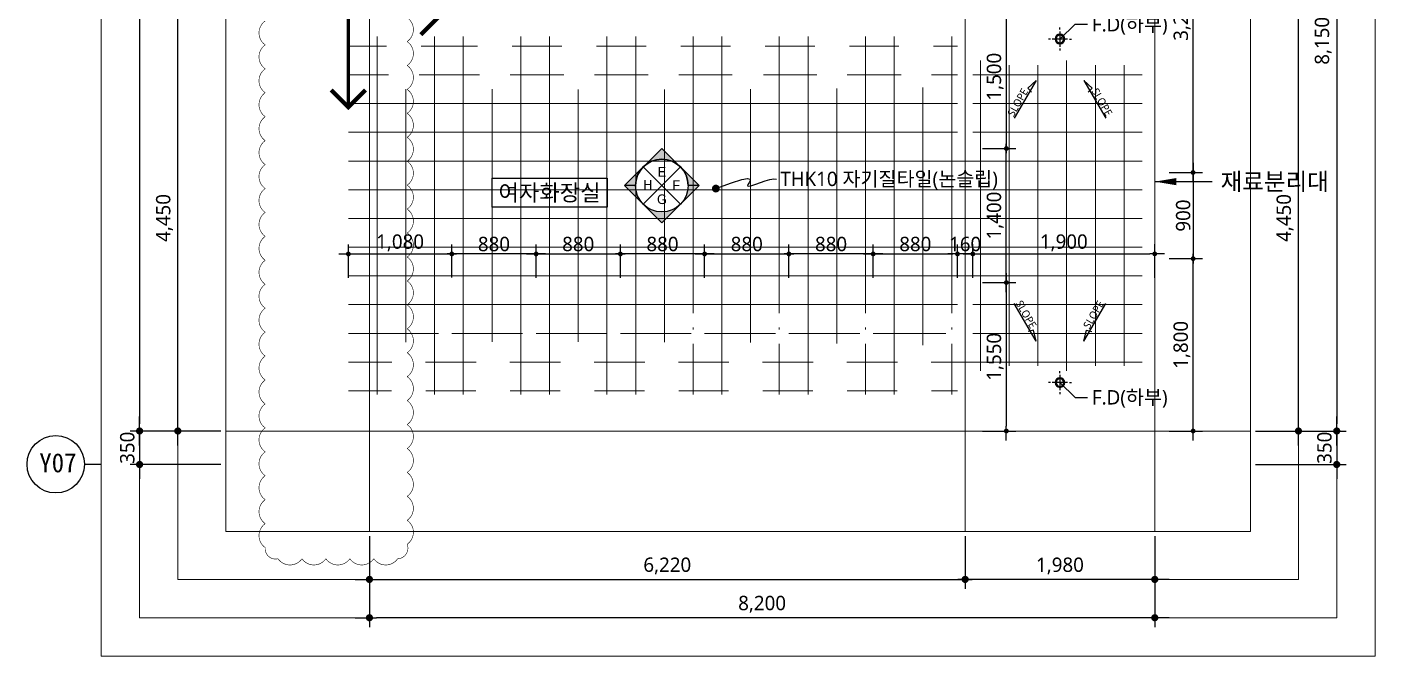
# Model space of a CAD drawing. Header units: millimetres. Extents: x -423835 to -174325, y -1379898 to -1311126.
# Drawn here: x -270665 to -256589, y -1366618 to -1360048 of the extents above; entities that cross this region are included whole.
import ezdxf
from ezdxf.enums import TextEntityAlignment as Align

# ---------------------------------------------------------------- set-up
doc = ezdxf.new("R2010")
doc.units = ezdxf.units.MM
doc.header["$LTSCALE"] = 100
doc.header["$MEASUREMENT"] = 0
doc.header["$PDSIZE"] = -10
doc.linetypes.add('CEN', pattern=[62, 60, -1, 0, -1])
doc.layers.get('0').update_dxf_attribs({"linetype": 'CONTINUOUS'})
doc.layers.get('Defpoints').update_dxf_attribs({"color": 153, "linetype": 'CONTINUOUS'})
for name, color, linetype, lineweight in [('A-AXIS-BUBL', 7, 'CONTINUOUS', 25), ('A-AXIS-LINE', 1, 'CEN', 15), ('A-MKXS-TEXT1', 3, 'CONTINUOUS', 25), ('A-MKXX-NAME', 3, 'CONTINUOUS', 25), ('A-MKXX-SYMB', 7, 'CONTINUOUS', 25), ('A-WAXK-PATT', 8, 'CONTINUOUS', 18), ('A-XXXX-TXT2', 3, 'CONTINUOUS', 25), ('REV-202205', 20, 'CONTINUOUS', 25)]:
    doc.layers.add(name, color=color, linetype=linetype, lineweight=lineweight)
for name, color, linetype in [('A-DIMS', 7, 'CONTINUOUS'), ('A-ETC-1', 7, 'CONTINUOUS'), ('A-MKXS-LEAD', 7, 'CONTINUOUS'), ('A-TXT-S', 3, 'CONTINUOUS'), ('AA-MARK', 1, 'CONTINUOUS'), ('AA-TEX-3', 3, 'CONTINUOUS'), ('ARDM', 7, 'CONTINUOUS'), ('FIX', 6, 'CONTINUOUS'), ('IN-F-PAT', 8, 'CONTINUOUS'), ('LEADER', 7, 'CONTINUOUS')]:
    doc.layers.add(name, color=color, linetype=linetype)
doc.layers.add('A-XXXX-NPLT', color=144, linetype='CONTINUOUS', lineweight=0, plot=False)
doc.styles.add('HY울릉도L', font='')
doc.styles.add('돋움체', font='')
doc.styles.add('맑은고딕', font='malgun.ttf')
doc.styles.add('한농대-돋음체', font='')
doc.styles.get('HY울릉도L').set_extended_font_data('HYwulM')
doc.styles.get('돋움체').set_extended_font_data('DotumChe')
doc.styles.get('한농대-돋음체').set_extended_font_data('Dotum')
doc.dimstyles.new('CDIM', dxfattribs={"dimtxt": 3, "dimasz": 1.5, "dimexe": 2, "dimexo": 1, "dimgap": 1, "dimtad": 1, "dimdec": 0, "dimrnd": 0.5, "dimzin": 0, "dimdsep": 32, "dimlunit": 6, "dimtxsty": 'HY울릉도L', "dimblk1": '_CIDOT', "dimblk2": '_CIDOT', "dimsah": 1, "dimcen": 5.5, "dimclrd": 2, "dimclre": 2, "dimclrt": 7, "dimadec": 0, "dimazin": 0, "dimtfac": 1, "dimtdec": 0, "dimtix": 1, "dimtmove": 2, "dimatfit": 1, "dimldrblk": '_CIDOT', "dimfxl": 1, "dimtolj": 1, "dimtzin": 0, "dimlwd": -1, "dimarcsym": 0})

# ---------------------------------------------------------------- blocks, each defined once
blk = doc.blocks.new('A$C028158C4')
at = {"layer": 'A-AXIS-BUBL', "ltscale": 0.2}
blk.add_line((0, 0), (0, 175), dxfattribs=at)
blk.add_circle((3, 475), 300, dxfattribs=at)
blk = doc.blocks.new('전개도')
at = {"layer": 'AA-MARK'}
h = blk.add_hatch(color=256, dxfattribs=at)
edge = h.paths.add_edge_path()
edge.add_line((-32914.55, -89502.68), (-32916.83, -89502.68))
edge.add_arc((-32922.33, -89502.68), 5.5, 0, 180)
edge.add_line((-32927.83, -89502.68), (-32930.11, -89502.68))
edge.add_line((-32930.11, -89502.68), (-32922.33, -89494.91))
edge.add_line((-32922.33, -89494.91), (-32914.55, -89502.68))
h = blk.add_hatch(color=256, dxfattribs=at)
edge = h.paths.add_edge_path()
edge.add_line((-32914.55, -89502.68), (-32916.83, -89502.68))
edge.add_arc((-32922.33, -89502.68), 5.5, -180, 0, ccw=False)
edge.add_line((-32927.83, -89502.68), (-32930.11, -89502.68))
edge.add_line((-32930.11, -89502.68), (-32922.33, -89510.46))
edge.add_line((-32922.33, -89510.46), (-32914.55, -89502.68))
at = {"layer": 'AA-MARK', "color": 1}
for p, q in [((-32918.44, -89506.57), (-32926.22, -89498.79)), ((-32918.44, -89498.79), (-32926.22, -89506.57))]:
    blk.add_line(p, q, dxfattribs=at)
at = {"layer": 'AA-MARK'}
for points in [[(-32914.55, -89502.68), (-32916.83, -89502.68, 1), (-32927.83, -89502.68), (-32930.11, -89502.68), (-32922.33, -89494.91)], [(-32914.55, -89502.68), (-32916.83, -89502.68, -1), (-32927.83, -89502.68), (-32930.11, -89502.68), (-32922.33, -89510.46)]]:
    blk.add_lwpolyline(points, format="xyb", close=True, dxfattribs=at)
blk.add_circle((-32922.33, -89502.68), 5.5, dxfattribs=at)
blk = doc.blocks.new('전개도-1')
at = {"xscale": 50, "yscale": 50, "zscale": 50}
blk.add_blockref('전개도', (1646116, 4475134), dxfattribs=at)
at = {"layer": 'AA-MARK', "color": 3, "style": '한농대-돋음체'}
for tag, p in [('A', (0, 94)), ('B', (-147, -41)), ('C', (149, -45)), ('D', (0, -193))]:
    blk.add_attdef(tag, text='', height=100, dxfattribs=at).set_placement(p, align=Align.CENTER)
blk = doc.blocks.new('지하2층 평면도$1$FD')
at = {"layer": 'FIX'}
for p, q in [((-100, 0), (-120, 0)), ((80, 0), (-80, 0)), ((0, 100), (0, 120)), ((0, -80), (0, 80)), ((100, 0), (120, 0)), ((0, -100), (0, -120))]:
    blk.add_line(p, q, dxfattribs=at)
for radius in [50, 40]:
    blk.add_circle((0, 0), radius, dxfattribs=at)
blk = doc.blocks.new('A$C136B090C')
at = {"layer": 'A-ETC-1'}
for p, q in [((-50, 329), (86, 204)), ((-50, 329), (306, -288)), ((86, 204), (22, 139))]:
    blk.add_line(p, q, dxfattribs=at)
blk = doc.blocks.new('_CIDOT')
at = {"color": 0, "linetype": 'ByBlock'}
blk.add_line((2, 0), (-1, 0), dxfattribs=at)
at = {"color": 0, "linetype": 'ByBlock', "const_width": 0.5}
blk.add_lwpolyline([(-0.25, 0, 1), (0.25, 0, 1)], format="xyb", close=True, dxfattribs=at)
blk = doc.blocks.new('*D277')
at = {"layer": 'A-DIMS', "lineweight": -2, "transparency": 16777216}
for p, q in [((-268639, -1353618), (-269589, -1353618)), ((-268639, -1364268), (-269589, -1364268))]:
    blk.add_line(p, q, dxfattribs=at)
at = {"layer": 'A-DIMS', "transparency": 16777216}
blk.add_line((-269489, -1353693), (-269489, -1364193), dxfattribs=at)
at = {"layer": 'Defpoints', "color": 0, "transparency": 16777216}
for p in [(-268589, -1353618), (-269489, -1364268), (-268589, -1364268)]:
    blk.add_point(p, dxfattribs=at)
at = {"layer": 'A-DIMS', "transparency": 16777216, "xscale": 75, "yscale": 75, "zscale": 75}
for p, rotation in [((-269489, -1353618), 90), ((-269489, -1364268), 270)]:
    blk.add_blockref('_CIDOT', p, dxfattribs=dict(at, rotation=rotation))
at = {"layer": 'A-DIMS', "color": 3, "transparency": 16777216, "insert": (-269630, -1358943), "char_height": 150, "attachment_point": 5, "rotation": 90, "style": '맑은고딕'}
blk.add_mtext('\\A1;10,650', dxfattribs=at)
blk = doc.blocks.new('*D278')
at = {"layer": 'A-DIMS', "lineweight": -2, "transparency": 16777216}
for p, q in [((-268639, -1359818), (-269189, -1359818)), ((-268639, -1364268), (-269189, -1364268))]:
    blk.add_line(p, q, dxfattribs=at)
at = {"layer": 'A-DIMS', "transparency": 16777216}
blk.add_line((-269089, -1364193), (-269089, -1359893), dxfattribs=at)
at = {"layer": 'Defpoints', "color": 0, "transparency": 16777216}
for p in [(-269089, -1359818), (-268589, -1359818), (-268589, -1364268)]:
    blk.add_point(p, dxfattribs=at)
at = {"layer": 'A-DIMS', "transparency": 16777216, "xscale": 75, "yscale": 75, "zscale": 75}
for p, rotation in [((-269089, -1359818), 90), ((-269089, -1364268), 270)]:
    blk.add_blockref('_CIDOT', p, dxfattribs=dict(at, rotation=rotation))
at = {"layer": 'A-DIMS', "color": 3, "transparency": 16777216, "insert": (-269229, -1362043), "char_height": 150, "attachment_point": 5, "rotation": 90, "style": '맑은고딕'}
blk.add_mtext('\\A1;4,450', dxfattribs=at)
blk = doc.blocks.new('*D280')
at = {"layer": 'A-DIMS', "transparency": 16777216}
for p, q in [((-269489, -1364193), (-269489, -1364118)), ((-269489, -1364268), (-269489, -1364618)), ((-269489, -1364693), (-269489, -1364768))]:
    blk.add_line(p, q, dxfattribs=at)
at = {"layer": 'A-DIMS', "lineweight": -2, "transparency": 16777216}
for p, q in [((-268639, -1364268), (-269589, -1364268)), ((-268639, -1364618), (-269589, -1364618))]:
    blk.add_line(p, q, dxfattribs=at)
at = {"layer": 'Defpoints', "color": 0, "transparency": 16777216}
for p in [(-268589, -1364268), (-269489, -1364618), (-268589, -1364618)]:
    blk.add_point(p, dxfattribs=at)
at = {"layer": 'A-DIMS', "transparency": 16777216, "xscale": 75, "yscale": 75, "zscale": 75}
for p, rotation in [((-269489, -1364268), 270), ((-269489, -1364618), 90)]:
    blk.add_blockref('_CIDOT', p, dxfattribs=dict(at, rotation=rotation))
at = {"layer": 'A-DIMS', "color": 3, "transparency": 16777216, "insert": (-269617, -1364443), "char_height": 150, "attachment_point": 5, "rotation": 90, "style": '맑은고딕'}
blk.add_mtext('\\A1;350', dxfattribs=at)
blk = doc.blocks.new('*D281')
at = {"layer": 'A-DIMS', "lineweight": -2, "transparency": 16777216}
for p, q in [((-258739, -1361568), (-258389, -1361568)), ((-258739, -1362468), (-258389, -1362468))]:
    blk.add_line(p, q, dxfattribs=at)
at = {"layer": 'A-DIMS', "transparency": 16777216}
blk.add_line((-258489, -1361618), (-258489, -1362418), dxfattribs=at)
at = {"layer": 'Defpoints', "color": 0, "transparency": 16777216}
for p in [(-258789, -1361568), (-258789, -1362468), (-258489, -1362468)]:
    blk.add_point(p, dxfattribs=at)
at = {"layer": 'A-DIMS', "transparency": 16777216, "xscale": 50, "yscale": 50, "zscale": 50}
for p, rotation in [((-258489, -1361568), 90), ((-258489, -1362468), 270)]:
    blk.add_blockref('_CIDOT', p, dxfattribs=dict(at, rotation=rotation))
at = {"layer": 'A-DIMS', "color": 3, "transparency": 16777216, "insert": (-258592, -1362018), "char_height": 150, "attachment_point": 5, "rotation": 90, "style": '맑은고딕'}
blk.add_mtext('\\A1;900', dxfattribs=at)
blk = doc.blocks.new('*D282')
at = {"layer": 'A-DIMS', "lineweight": -2, "transparency": 16777216}
for p, q in [((-258739, -1358318), (-258389, -1358318)), ((-258739, -1361568), (-258389, -1361568))]:
    blk.add_line(p, q, dxfattribs=at)
at = {"layer": 'A-DIMS', "transparency": 16777216}
blk.add_line((-258489, -1361518), (-258489, -1358368), dxfattribs=at)
at = {"layer": 'Defpoints', "color": 0, "transparency": 16777216}
for p in [(-258789, -1358318), (-258489, -1358318), (-258789, -1361568)]:
    blk.add_point(p, dxfattribs=at)
at = {"layer": 'A-DIMS', "transparency": 16777216, "xscale": 50, "yscale": 50, "zscale": 50}
for p, rotation in [((-258489, -1358318), 90), ((-258489, -1361568), 270)]:
    blk.add_blockref('_CIDOT', p, dxfattribs=dict(at, rotation=rotation))
at = {"layer": 'A-DIMS', "color": 3, "transparency": 16777216, "insert": (-258604, -1359943), "char_height": 150, "attachment_point": 5, "rotation": 90, "style": '맑은고딕'}
blk.add_mtext('\\A1;3,250', dxfattribs=at)
blk = doc.blocks.new('*D283')
at = {"layer": 'A-DIMS', "lineweight": -2, "transparency": 16777216}
for p, q in [((-258739, -1362468), (-258389, -1362468)), ((-258739, -1364268), (-258389, -1364268))]:
    blk.add_line(p, q, dxfattribs=at)
at = {"layer": 'A-DIMS', "transparency": 16777216}
blk.add_line((-258489, -1364218), (-258489, -1362518), dxfattribs=at)
at = {"layer": 'Defpoints', "color": 0, "transparency": 16777216}
for p in [(-258789, -1362468), (-258489, -1362468), (-258789, -1364268)]:
    blk.add_point(p, dxfattribs=at)
at = {"layer": 'A-DIMS', "transparency": 16777216, "xscale": 50, "yscale": 50, "zscale": 50}
for p, rotation in [((-258489, -1362468), 90), ((-258489, -1364268), 270)]:
    blk.add_blockref('_CIDOT', p, dxfattribs=dict(at, rotation=rotation))
at = {"layer": 'A-DIMS', "color": 3, "transparency": 16777216, "insert": (-258605, -1363368), "char_height": 150, "attachment_point": 5, "rotation": 90, "style": '맑은고딕'}
blk.add_mtext('\\A1;1,800', dxfattribs=at)
blk = doc.blocks.new('*D286')
at = {"layer": 'A-DIMS', "lineweight": -2, "transparency": 16777216}
for p, q in [((-260689, -1362718), (-260339, -1362718)), ((-260689, -1364268), (-260339, -1364268))]:
    blk.add_line(p, q, dxfattribs=at)
at = {"layer": 'A-DIMS', "transparency": 16777216}
blk.add_line((-260439, -1362768), (-260439, -1364218), dxfattribs=at)
at = {"layer": 'Defpoints', "color": 0, "transparency": 16777216}
for p in [(-260739, -1362718), (-260739, -1364268), (-260439, -1364268)]:
    blk.add_point(p, dxfattribs=at)
at = {"layer": 'A-DIMS', "transparency": 16777216, "xscale": 50, "yscale": 50, "zscale": 50}
for p, rotation in [((-260439, -1362718), 90), ((-260439, -1364268), 270)]:
    blk.add_blockref('_CIDOT', p, dxfattribs=dict(at, rotation=rotation))
at = {"layer": 'A-DIMS', "color": 3, "transparency": 16777216, "insert": (-260555, -1363493), "char_height": 150, "attachment_point": 5, "rotation": 90, "style": '맑은고딕'}
blk.add_mtext('\\A1;1,550', dxfattribs=at)
blk = doc.blocks.new('*D287')
at = {"layer": 'A-DIMS', "lineweight": -2, "transparency": 16777216}
for p, q in [((-260689, -1361318), (-260339, -1361318)), ((-260689, -1362718), (-260339, -1362718))]:
    blk.add_line(p, q, dxfattribs=at)
at = {"layer": 'A-DIMS', "transparency": 16777216}
blk.add_line((-260439, -1362668), (-260439, -1361368), dxfattribs=at)
at = {"layer": 'Defpoints', "color": 0, "transparency": 16777216}
for p in [(-260739, -1361318), (-260439, -1361318), (-260739, -1362718)]:
    blk.add_point(p, dxfattribs=at)
at = {"layer": 'A-DIMS', "transparency": 16777216, "xscale": 50, "yscale": 50, "zscale": 50}
for p, rotation in [((-260439, -1361318), 90), ((-260439, -1362718), 270)]:
    blk.add_blockref('_CIDOT', p, dxfattribs=dict(at, rotation=rotation))
at = {"layer": 'A-DIMS', "color": 3, "transparency": 16777216, "insert": (-260555, -1362018), "char_height": 150, "attachment_point": 5, "rotation": 90, "style": '맑은고딕'}
blk.add_mtext('\\A1;1,400', dxfattribs=at)
blk = doc.blocks.new('*D289')
at = {"layer": 'A-DIMS', "lineweight": -2, "transparency": 16777216}
for p, q in [((-260689, -1359818), (-260339, -1359818)), ((-260689, -1361318), (-260339, -1361318))]:
    blk.add_line(p, q, dxfattribs=at)
at = {"layer": 'A-DIMS', "transparency": 16777216}
blk.add_line((-260439, -1359868), (-260439, -1361268), dxfattribs=at)
at = {"layer": 'Defpoints', "color": 0, "transparency": 16777216}
for p in [(-260739, -1359818), (-260739, -1361318), (-260439, -1361318)]:
    blk.add_point(p, dxfattribs=at)
at = {"layer": 'A-DIMS', "transparency": 16777216, "xscale": 50, "yscale": 50, "zscale": 50}
for p, rotation in [((-260439, -1359818), 90), ((-260439, -1361318), 270)]:
    blk.add_blockref('_CIDOT', p, dxfattribs=dict(at, rotation=rotation))
at = {"layer": 'A-DIMS', "color": 3, "transparency": 16777216, "insert": (-260555, -1360568), "char_height": 150, "attachment_point": 5, "rotation": 90, "style": '맑은고딕'}
blk.add_mtext('\\A1;1,500', dxfattribs=at)
blk = doc.blocks.new('*D296')
at = {"layer": 'A-DIMS', "lineweight": -2, "transparency": 16777216}
for p, q in [((-257839, -1356118), (-256889, -1356118)), ((-257839, -1364268), (-256889, -1364268))]:
    blk.add_line(p, q, dxfattribs=at)
at = {"layer": 'A-DIMS', "transparency": 16777216}
blk.add_line((-256989, -1356193), (-256989, -1364193), dxfattribs=at)
at = {"layer": 'Defpoints', "color": 0, "transparency": 16777216}
for p in [(-257889, -1356118), (-257889, -1364268), (-256989, -1364268)]:
    blk.add_point(p, dxfattribs=at)
at = {"layer": 'A-DIMS', "transparency": 16777216, "xscale": 75, "yscale": 75, "zscale": 75}
for p, rotation in [((-256989, -1356118), 90), ((-256989, -1364268), 270)]:
    blk.add_blockref('_CIDOT', p, dxfattribs=dict(at, rotation=rotation))
at = {"layer": 'A-DIMS', "color": 3, "transparency": 16777216, "insert": (-257130, -1360193), "char_height": 150, "attachment_point": 5, "rotation": 90, "style": '맑은고딕'}
blk.add_mtext('\\A1;8,150', dxfattribs=at)
blk = doc.blocks.new('*D297')
at = {"layer": 'A-DIMS', "lineweight": -2, "transparency": 16777216}
for p, q in [((-257839, -1359818), (-257289, -1359818)), ((-257839, -1364268), (-257289, -1364268))]:
    blk.add_line(p, q, dxfattribs=at)
at = {"layer": 'A-DIMS', "transparency": 16777216}
blk.add_line((-257389, -1364193), (-257389, -1359893), dxfattribs=at)
at = {"layer": 'Defpoints', "color": 0, "transparency": 16777216}
for p in [(-257889, -1359818), (-257389, -1359818), (-257889, -1364268)]:
    blk.add_point(p, dxfattribs=at)
at = {"layer": 'A-DIMS', "transparency": 16777216, "xscale": 75, "yscale": 75, "zscale": 75}
for p, rotation in [((-257389, -1359818), 90), ((-257389, -1364268), 270)]:
    blk.add_blockref('_CIDOT', p, dxfattribs=dict(at, rotation=rotation))
at = {"layer": 'A-DIMS', "color": 3, "transparency": 16777216, "insert": (-257529, -1362043), "char_height": 150, "attachment_point": 5, "rotation": 90, "style": '맑은고딕'}
blk.add_mtext('\\A1;4,450', dxfattribs=at)
blk = doc.blocks.new('*D298')
at = {"layer": 'A-DIMS', "transparency": 16777216}
for p, q in [((-256989, -1364193), (-256989, -1364118)), ((-256989, -1364268), (-256989, -1364618)), ((-256989, -1364693), (-256989, -1364768))]:
    blk.add_line(p, q, dxfattribs=at)
at = {"layer": 'A-DIMS', "lineweight": -2, "transparency": 16777216}
for p, q in [((-257839, -1364268), (-256889, -1364268)), ((-257839, -1364618), (-256889, -1364618))]:
    blk.add_line(p, q, dxfattribs=at)
at = {"layer": 'Defpoints', "color": 0, "transparency": 16777216}
for p in [(-257889, -1364268), (-257889, -1364618), (-256989, -1364618)]:
    blk.add_point(p, dxfattribs=at)
at = {"layer": 'A-DIMS', "transparency": 16777216, "xscale": 75, "yscale": 75, "zscale": 75}
for p, rotation in [((-256989, -1364268), 270), ((-256989, -1364618), 90)]:
    blk.add_blockref('_CIDOT', p, dxfattribs=dict(at, rotation=rotation))
at = {"layer": 'A-DIMS', "color": 3, "transparency": 16777216, "insert": (-257117, -1364443), "char_height": 150, "attachment_point": 5, "rotation": 90, "style": '맑은고딕'}
blk.add_mtext('\\A1;350', dxfattribs=at)
blk = doc.blocks.new('*D301')
at = {"layer": 'A-DIMS', "lineweight": -2, "transparency": 16777216}
for p, q in [((-267089, -1365368), (-267089, -1365918)), ((-260869, -1365368), (-260869, -1365918))]:
    blk.add_line(p, q, dxfattribs=at)
at = {"layer": 'A-DIMS', "transparency": 16777216}
blk.add_line((-267014, -1365818), (-260944, -1365818), dxfattribs=at)
at = {"layer": 'Defpoints', "color": 0, "transparency": 16777216}
for p in [(-267089, -1365318), (-260869, -1365318), (-260869, -1365818)]:
    blk.add_point(p, dxfattribs=at)
at = {"layer": 'A-DIMS', "transparency": 16777216, "xscale": 75, "yscale": 75, "zscale": 75, "rotation": 180}
blk.add_blockref('_CIDOT', (-267089, -1365818), dxfattribs=at)
at = {"layer": 'A-DIMS', "transparency": 16777216, "xscale": 75, "yscale": 75, "zscale": 75}
blk.add_blockref('_CIDOT', (-260869, -1365818), dxfattribs=at)
at = {"layer": 'A-DIMS', "color": 3, "transparency": 16777216, "insert": (-263979, -1365678), "char_height": 150, "attachment_point": 5, "style": '맑은고딕'}
blk.add_mtext('\\A1;6,220', dxfattribs=at)
blk = doc.blocks.new('*D302')
at = {"layer": 'A-DIMS', "lineweight": -2, "transparency": 16777216}
for p, q in [((-260869, -1365368), (-260869, -1365918)), ((-258889, -1365368), (-258889, -1365918))]:
    blk.add_line(p, q, dxfattribs=at)
at = {"layer": 'A-DIMS', "transparency": 16777216}
blk.add_line((-258964, -1365818), (-260794, -1365818), dxfattribs=at)
at = {"layer": 'Defpoints', "color": 0, "transparency": 16777216}
for p in [(-260869, -1365318), (-258889, -1365318), (-260869, -1365818)]:
    blk.add_point(p, dxfattribs=at)
at = {"layer": 'A-DIMS', "transparency": 16777216, "xscale": 75, "yscale": 75, "zscale": 75, "rotation": 180}
blk.add_blockref('_CIDOT', (-260869, -1365818), dxfattribs=at)
at = {"layer": 'A-DIMS', "transparency": 16777216, "xscale": 75, "yscale": 75, "zscale": 75}
blk.add_blockref('_CIDOT', (-258889, -1365818), dxfattribs=at)
at = {"layer": 'A-DIMS', "color": 3, "transparency": 16777216, "insert": (-259879, -1365678), "char_height": 150, "attachment_point": 5, "style": '맑은고딕'}
blk.add_mtext('\\A1;1,980', dxfattribs=at)
blk = doc.blocks.new('*D303')
at = {"layer": 'A-DIMS', "lineweight": -2, "transparency": 16777216}
for p, q in [((-267089, -1365368), (-267089, -1366318)), ((-258889, -1365368), (-258889, -1366318))]:
    blk.add_line(p, q, dxfattribs=at)
at = {"layer": 'A-DIMS', "transparency": 16777216}
blk.add_line((-258964, -1366218), (-267014, -1366218), dxfattribs=at)
at = {"layer": 'Defpoints', "color": 0, "transparency": 16777216}
for p in [(-267089, -1365318), (-258889, -1365318), (-267089, -1366218)]:
    blk.add_point(p, dxfattribs=at)
at = {"layer": 'A-DIMS', "transparency": 16777216, "xscale": 75, "yscale": 75, "zscale": 75, "rotation": 180}
blk.add_blockref('_CIDOT', (-267089, -1366218), dxfattribs=at)
at = {"layer": 'A-DIMS', "transparency": 16777216, "xscale": 75, "yscale": 75, "zscale": 75}
blk.add_blockref('_CIDOT', (-258889, -1366218), dxfattribs=at)
at = {"layer": 'A-DIMS', "color": 3, "transparency": 16777216, "insert": (-262989, -1366078), "char_height": 150, "attachment_point": 5, "style": '맑은고딕'}
blk.add_mtext('\\A1;8,200', dxfattribs=at)
blk = doc.blocks.new('*D304')
at = {"layer": 'A-DIMS', "lineweight": -2, "transparency": 16777216}
for p, q in [((-265349, -1362669), (-265349, -1362319)), ((-264469, -1362668), (-264469, -1362319))]:
    blk.add_line(p, q, dxfattribs=at)
at = {"layer": 'A-DIMS', "transparency": 16777216}
blk.add_line((-265299, -1362419), (-264519, -1362419), dxfattribs=at)
at = {"layer": 'Defpoints', "color": 0, "transparency": 16777216}
for p in [(-264469, -1362419), (-265349, -1362719), (-264469, -1362718)]:
    blk.add_point(p, dxfattribs=at)
at = {"layer": 'A-DIMS', "transparency": 16777216, "xscale": 50, "yscale": 50, "zscale": 50, "rotation": 180}
blk.add_blockref('_CIDOT', (-265349, -1362419), dxfattribs=at)
at = {"layer": 'A-DIMS', "transparency": 16777216, "xscale": 50, "yscale": 50, "zscale": 50}
blk.add_blockref('_CIDOT', (-264469, -1362419), dxfattribs=at)
at = {"layer": 'A-DIMS', "color": 3, "transparency": 16777216, "insert": (-264909, -1362316), "char_height": 150, "attachment_point": 5, "style": '맑은고딕'}
blk.add_mtext('\\A1;880', dxfattribs=at)
blk = doc.blocks.new('*D305')
at = {"layer": 'A-DIMS', "lineweight": -2, "transparency": 16777216}
for p, q in [((-266229, -1362666), (-266229, -1362319)), ((-265349, -1362668), (-265349, -1362319))]:
    blk.add_line(p, q, dxfattribs=at)
at = {"layer": 'A-DIMS', "transparency": 16777216}
blk.add_line((-265399, -1362419), (-266179, -1362419), dxfattribs=at)
at = {"layer": 'Defpoints', "color": 0, "transparency": 16777216}
for p in [(-266229, -1362419), (-266229, -1362716), (-265349, -1362718)]:
    blk.add_point(p, dxfattribs=at)
at = {"layer": 'A-DIMS', "transparency": 16777216, "xscale": 50, "yscale": 50, "zscale": 50, "rotation": 180}
blk.add_blockref('_CIDOT', (-266229, -1362419), dxfattribs=at)
at = {"layer": 'A-DIMS', "transparency": 16777216, "xscale": 50, "yscale": 50, "zscale": 50}
blk.add_blockref('_CIDOT', (-265349, -1362419), dxfattribs=at)
at = {"layer": 'A-DIMS', "color": 3, "transparency": 16777216, "insert": (-265789, -1362316), "char_height": 150, "attachment_point": 5, "style": '맑은고딕'}
blk.add_mtext('\\A1;880', dxfattribs=at)
blk = doc.blocks.new('*D306')
at = {"layer": 'A-DIMS', "lineweight": -2, "transparency": 16777216}
for p, q in [((-264469, -1362668), (-264469, -1362319)), ((-263589, -1362669), (-263589, -1362319))]:
    blk.add_line(p, q, dxfattribs=at)
at = {"layer": 'A-DIMS', "transparency": 16777216}
blk.add_line((-263639, -1362419), (-264419, -1362419), dxfattribs=at)
at = {"layer": 'Defpoints', "color": 0, "transparency": 16777216}
for p in [(-264469, -1362419), (-264469, -1362718), (-263589, -1362719)]:
    blk.add_point(p, dxfattribs=at)
at = {"layer": 'A-DIMS', "transparency": 16777216, "xscale": 50, "yscale": 50, "zscale": 50, "rotation": 180}
blk.add_blockref('_CIDOT', (-264469, -1362419), dxfattribs=at)
at = {"layer": 'A-DIMS', "transparency": 16777216, "xscale": 50, "yscale": 50, "zscale": 50}
blk.add_blockref('_CIDOT', (-263589, -1362419), dxfattribs=at)
at = {"layer": 'A-DIMS', "color": 3, "transparency": 16777216, "insert": (-264029, -1362316), "char_height": 150, "attachment_point": 5, "style": '맑은고딕'}
blk.add_mtext('\\A1;880', dxfattribs=at)
blk = doc.blocks.new('*D307')
at = {"layer": 'A-DIMS', "lineweight": -2, "transparency": 16777216}
for p, q in [((-262709, -1362668), (-262709, -1362319)), ((-261829, -1362669), (-261829, -1362319))]:
    blk.add_line(p, q, dxfattribs=at)
at = {"layer": 'A-DIMS', "transparency": 16777216}
blk.add_line((-261879, -1362419), (-262659, -1362419), dxfattribs=at)
at = {"layer": 'Defpoints', "color": 0, "transparency": 16777216}
for p in [(-262709, -1362419), (-262709, -1362718), (-261829, -1362719)]:
    blk.add_point(p, dxfattribs=at)
at = {"layer": 'A-DIMS', "transparency": 16777216, "xscale": 50, "yscale": 50, "zscale": 50, "rotation": 180}
blk.add_blockref('_CIDOT', (-262709, -1362419), dxfattribs=at)
at = {"layer": 'A-DIMS', "transparency": 16777216, "xscale": 50, "yscale": 50, "zscale": 50}
blk.add_blockref('_CIDOT', (-261829, -1362419), dxfattribs=at)
at = {"layer": 'A-DIMS', "color": 3, "transparency": 16777216, "insert": (-262269, -1362316), "char_height": 150, "attachment_point": 5, "style": '맑은고딕'}
blk.add_mtext('\\A1;880', dxfattribs=at)
blk = doc.blocks.new('*D308')
at = {"layer": 'A-DIMS', "lineweight": -2, "transparency": 16777216}
for p, q in [((-263589, -1362669), (-263589, -1362319)), ((-262709, -1362668), (-262709, -1362319))]:
    blk.add_line(p, q, dxfattribs=at)
at = {"layer": 'A-DIMS', "transparency": 16777216}
blk.add_line((-263539, -1362419), (-262759, -1362419), dxfattribs=at)
at = {"layer": 'Defpoints', "color": 0, "transparency": 16777216}
for p in [(-262709, -1362419), (-263589, -1362719), (-262709, -1362718)]:
    blk.add_point(p, dxfattribs=at)
at = {"layer": 'A-DIMS', "transparency": 16777216, "xscale": 50, "yscale": 50, "zscale": 50, "rotation": 180}
blk.add_blockref('_CIDOT', (-263589, -1362419), dxfattribs=at)
at = {"layer": 'A-DIMS', "transparency": 16777216, "xscale": 50, "yscale": 50, "zscale": 50}
blk.add_blockref('_CIDOT', (-262709, -1362419), dxfattribs=at)
at = {"layer": 'A-DIMS', "color": 3, "transparency": 16777216, "insert": (-263149, -1362316), "char_height": 150, "attachment_point": 5, "style": '맑은고딕'}
blk.add_mtext('\\A1;880', dxfattribs=at)
blk = doc.blocks.new('*D309')
at = {"layer": 'A-DIMS', "lineweight": -2, "transparency": 16777216}
for p, q in [((-261829, -1362669), (-261829, -1362319)), ((-260949, -1362668), (-260949, -1362319))]:
    blk.add_line(p, q, dxfattribs=at)
at = {"layer": 'A-DIMS', "transparency": 16777216}
blk.add_line((-261779, -1362419), (-260999, -1362419), dxfattribs=at)
at = {"layer": 'Defpoints', "color": 0, "transparency": 16777216}
for p in [(-260949, -1362419), (-261829, -1362719), (-260949, -1362718)]:
    blk.add_point(p, dxfattribs=at)
at = {"layer": 'A-DIMS', "transparency": 16777216, "xscale": 50, "yscale": 50, "zscale": 50, "rotation": 180}
blk.add_blockref('_CIDOT', (-261829, -1362419), dxfattribs=at)
at = {"layer": 'A-DIMS', "transparency": 16777216, "xscale": 50, "yscale": 50, "zscale": 50}
blk.add_blockref('_CIDOT', (-260949, -1362419), dxfattribs=at)
at = {"layer": 'A-DIMS', "color": 3, "transparency": 16777216, "insert": (-261389, -1362316), "char_height": 150, "attachment_point": 5, "style": '맑은고딕'}
blk.add_mtext('\\A1;880', dxfattribs=at)
blk = doc.blocks.new('*D310')
at = {"layer": 'A-DIMS', "lineweight": -2, "transparency": 16777216}
for p, q in [((-267309, -1362669), (-267309, -1362319)), ((-266229, -1362666), (-266229, -1362319))]:
    blk.add_line(p, q, dxfattribs=at)
at = {"layer": 'A-DIMS', "transparency": 16777216}
blk.add_line((-267259, -1362419), (-266279, -1362419), dxfattribs=at)
at = {"layer": 'Defpoints', "color": 0, "transparency": 16777216}
for p in [(-266229, -1362419), (-267309, -1362719), (-266229, -1362716)]:
    blk.add_point(p, dxfattribs=at)
at = {"layer": 'A-DIMS', "transparency": 16777216, "xscale": 50, "yscale": 50, "zscale": 50, "rotation": 180}
blk.add_blockref('_CIDOT', (-267309, -1362419), dxfattribs=at)
at = {"layer": 'A-DIMS', "transparency": 16777216, "xscale": 50, "yscale": 50, "zscale": 50}
blk.add_blockref('_CIDOT', (-266229, -1362419), dxfattribs=at)
at = {"layer": 'A-DIMS', "color": 3, "transparency": 16777216, "insert": (-266769, -1362303), "char_height": 150, "attachment_point": 5, "style": '맑은고딕'}
blk.add_mtext('\\A1;1,080', dxfattribs=at)
blk = doc.blocks.new('*D311')
at = {"layer": 'A-DIMS', "lineweight": -2, "transparency": 16777216}
for p, q in [((-260949, -1362668), (-260949, -1362319)), ((-260789, -1362668), (-260789, -1362319))]:
    blk.add_line(p, q, dxfattribs=at)
at = {"layer": 'A-DIMS', "transparency": 16777216}
for p, q in [((-260999, -1362419), (-261049, -1362419)), ((-260789, -1362419), (-260949, -1362419)), ((-260739, -1362419), (-260689, -1362419))]:
    blk.add_line(p, q, dxfattribs=at)
at = {"layer": 'Defpoints', "color": 0, "transparency": 16777216}
for p in [(-260949, -1362419), (-260949, -1362718), (-260789, -1362718)]:
    blk.add_point(p, dxfattribs=at)
at = {"layer": 'A-DIMS', "transparency": 16777216, "xscale": 50, "yscale": 50, "zscale": 50}
blk.add_blockref('_CIDOT', (-260949, -1362419), dxfattribs=at)
at = {"layer": 'A-DIMS', "transparency": 16777216, "xscale": 50, "yscale": 50, "zscale": 50, "rotation": 180}
blk.add_blockref('_CIDOT', (-260789, -1362419), dxfattribs=at)
at = {"layer": 'A-DIMS', "color": 3, "transparency": 16777216, "insert": (-260869, -1362316), "char_height": 150, "attachment_point": 5, "style": '맑은고딕'}
blk.add_mtext('\\A1;160', dxfattribs=at)
blk = doc.blocks.new('*D320')
at = {"layer": 'A-DIMS', "lineweight": -2, "transparency": 16777216}
for p, q in [((-260789, -1362668), (-260789, -1362318)), ((-258889, -1362668), (-258889, -1362318))]:
    blk.add_line(p, q, dxfattribs=at)
at = {"layer": 'A-DIMS', "transparency": 16777216}
blk.add_line((-260739, -1362418), (-258939, -1362418), dxfattribs=at)
at = {"layer": 'Defpoints', "color": 0, "transparency": 16777216}
for p in [(-258889, -1362418), (-260789, -1362718), (-258889, -1362718)]:
    blk.add_point(p, dxfattribs=at)
at = {"layer": 'A-DIMS', "transparency": 16777216, "xscale": 50, "yscale": 50, "zscale": 50, "rotation": 180}
blk.add_blockref('_CIDOT', (-260789, -1362418), dxfattribs=at)
at = {"layer": 'A-DIMS', "transparency": 16777216, "xscale": 50, "yscale": 50, "zscale": 50}
blk.add_blockref('_CIDOT', (-258889, -1362418), dxfattribs=at)
at = {"layer": 'A-DIMS', "color": 3, "transparency": 16777216, "insert": (-259839, -1362303), "char_height": 150, "attachment_point": 5, "style": '맑은고딕'}
blk.add_mtext('\\A1;1,900', dxfattribs=at)

msp = doc.modelspace()

# ---------------------------------------------------------------- linework, layer by layer
at = {"layer": 'A-AXIS-LINE', "ltscale": 50}
for points in [[(-267089.2, -1353418.3), (-267089.2, -1365318.3)], [(-260869.2, -1353418.3), (-260869.2, -1365318.3)], [(-258889.2, -1353418.3), (-258889.2, -1365318.3)], [(-257889.2, -1364268.3), (-268589.2, -1364268.3)]]:
    msp.add_lwpolyline(points, dxfattribs=at)
at = {"layer": 'A-MKXS-LEAD'}
for points in [[(-259879.2, -1360174.3), (-259720.1, -1360020.2), (-259593.1, -1360020.2)], [(-263471.6, -1361736.3), (-263308.5, -1361674.8), (-263202.3, -1361641.6), (-263141.8, -1361630.9), (-263116.1, -1361636.7), (-263114.2, -1361653.2), (-263125, -1361674.6), (-263137.6, -1361694.9), (-263140.8, -1361708.4), (-263126.4, -1361710.6), (-263096.2, -1361703.2), (-263054.7, -1361689.5), (-263006.5, -1361672.7), (-262956.1, -1361655.8), (-262908, -1361642.2), (-262866.8, -1361635), (-262837, -1361637.4)], [(-259879.2, -1363762.3), (-259720.1, -1363916.4), (-259593.1, -1363916.4)]]:
    msp.add_lwpolyline(points, dxfattribs=at)
at = {"layer": 'A-MKXS-LEAD', "const_width": 40}
msp.add_lwpolyline([(-263492.3, -1361738.4, -1), (-263450.8, -1361734.2, -1)], format="xyb", close=True, dxfattribs=at)
at = {"layer": 'A-MKXX-SYMB'}
msp.add_lwpolyline([(-264608, -1361929.3), (-265809.2, -1361929.3), (-265809.2, -1361629), (-264608, -1361629)], close=True, dxfattribs=at)
at = {"layer": 'A-WAXK-PATT'}
for p, q in [((-267309.2, -1360248.3), (-266910.2, -1360248.3)), ((-267009.2, -1360148.3), (-267009.2, -1363888.3)), ((-266548.1, -1360248.3), (-265960.2, -1360248.3)), ((-266409.2, -1360148.3), (-266409.2, -1363888.3)), ((-266109.2, -1360148.3), (-266109.2, -1363888.3)), ((-265598.1, -1360248.3), (-265080.2, -1360248.3)), ((-265509.2, -1360148.3), (-265509.2, -1363888.3)), ((-265209.2, -1360148.3), (-265209.2, -1363888.3)), ((-264718.1, -1360248.3), (-264200.2, -1360248.3)), ((-264609.2, -1360148.3), (-264609.2, -1363888.3)), ((-264309.2, -1360148.3), (-264309.2, -1363888.3)), ((-263838.1, -1360248.3), (-263320.2, -1360248.3)), ((-263709.2, -1360148.3), (-263709.2, -1363038.3)), ((-263409.2, -1360148.3), (-263409.2, -1363888.3)), ((-262958.1, -1360248.3), (-262440.2, -1360248.3)), ((-262809.2, -1360148.3), (-262809.2, -1363038.3)), ((-262509.2, -1360148.3), (-262509.2, -1363888.3)), ((-262078.1, -1360248.3), (-261560.2, -1360248.3)), ((-261909.2, -1360148.3), (-261909.2, -1363038.3)), ((-261609.2, -1360148.3), (-261609.2, -1363888.3)), ((-261198.1, -1360248.3), (-260949.2, -1360248.3)), ((-261009.2, -1360148.3), (-261009.2, -1363038.3)), ((-260709.2, -1360398.3), (-260709.2, -1363638.3)), ((-259809.2, -1360398.3), (-259809.2, -1363638.3)), ((-267309.2, -1360548.3), (-266888.4, -1360548.3)), ((-266569.9, -1360548.3), (-265938.4, -1360548.3)), ((-265619.9, -1360548.3), (-265058.4, -1360548.3)), ((-264739.9, -1360548.3), (-264178.4, -1360548.3)), ((-263859.9, -1360548.3), (-263303.1, -1360548.3)), ((-262975.2, -1360548.3), (-262418.4, -1360548.3)), ((-262099.9, -1360548.3), (-261538.4, -1360548.3)), ((-261219.9, -1360548.3), (-260949.2, -1360548.3)), ((-260789.2, -1360548.3), (-259019.2, -1360548.3)), ((-260409.2, -1360448.3), (-260409.2, -1363588.3)), ((-260109.2, -1360448.3), (-260109.2, -1363588.3)), ((-259509.2, -1360448.3), (-259509.2, -1363588.3)), ((-259209.2, -1360448.3), (-259209.2, -1363588.3)), ((-266709.2, -1360699.4), (-266709.2, -1363338.9)), ((-265809.2, -1360697.7), (-265809.2, -1363336.2)), ((-264909.2, -1360700.4), (-264909.2, -1363336.2)), ((-264009.2, -1360700.4), (-264009.2, -1363338.9)), ((-263109.2, -1360697.7), (-263109.2, -1363345)), ((-262209.2, -1360691.6), (-262209.2, -1363355.4)), ((-261309.2, -1360681.2), (-261309.2, -1363370.3)), ((-267259.2, -1360848.3), (-260949.2, -1360848.3)), ((-260789.2, -1360848.3), (-259019.2, -1360848.3)), ((-267309.2, -1361148.3), (-260949.2, -1361148.3)), ((-260789.2, -1361148.3), (-259019.2, -1361148.3)), ((-267309.2, -1361448.3), (-259019.2, -1361448.3)), ((-267309.2, -1361748.3), (-259019.2, -1361748.3)), ((-267309.2, -1362048.3), (-259019.2, -1362048.3)), ((-267309.2, -1362348.3), (-259019.2, -1362348.3)), ((-267309.2, -1362648.3), (-259019.2, -1362648.3)), ((-267309.2, -1362948.3), (-260949.2, -1362948.3)), ((-260789.2, -1362948.3), (-259019.2, -1362948.3)), ((-263709.2, -1363188.3), (-263709.2, -1363208.3)), ((-262809.2, -1363188.3), (-262809.2, -1363208.3)), ((-261909.2, -1363188.3), (-261909.2, -1363208.3)), ((-261009.2, -1363188.3), (-261009.2, -1363208.3)), ((-267309.2, -1363248.3), (-266369.2, -1363248.3)), ((-266229.2, -1363248.3), (-265489.2, -1363248.3)), ((-265349.2, -1363248.3), (-264609.2, -1363248.3)), ((-264469.2, -1363248.3), (-263729.2, -1363248.3)), ((-263709.2, -1363358.3), (-263709.2, -1363888.3)), ((-263589.2, -1363248.3), (-262849.2, -1363248.3)), ((-262809.2, -1363358.3), (-262809.2, -1363888.3)), ((-262709.2, -1363248.3), (-261969.2, -1363248.3)), ((-261909.2, -1363358.3), (-261909.2, -1363888.3)), ((-261829.2, -1363248.3), (-261069.2, -1363248.3)), ((-261009.2, -1363358.3), (-261009.2, -1363888.3)), ((-260789.2, -1363248.3), (-259019.2, -1363248.3)), ((-267309.2, -1363548.3), (-266854.9, -1363548.3)), ((-266503.4, -1363548.3), (-265974.9, -1363548.3)), ((-265623.4, -1363548.3), (-265094.9, -1363548.3)), ((-264743.4, -1363548.3), (-264214.9, -1363548.3)), ((-263863.4, -1363548.3), (-263334.9, -1363548.3)), ((-262983.4, -1363548.3), (-262454.9, -1363548.3)), ((-262103.4, -1363548.3), (-261574.9, -1363548.3)), ((-261223.4, -1363548.3), (-259019.2, -1363548.3)), ((-267309.2, -1363848.3), (-266858.3, -1363848.3)), ((-266500, -1363848.3), (-265978.3, -1363848.3)), ((-265620, -1363848.3), (-265098.3, -1363848.3)), ((-264740, -1363848.3), (-264218.3, -1363848.3)), ((-263860, -1363848.3), (-263338.3, -1363848.3)), ((-262980, -1363848.3), (-262458.3, -1363848.3)), ((-262100, -1363848.3), (-261578.3, -1363848.3)), ((-261220, -1363848.3), (-260949.2, -1363848.3))]:
    msp.add_line(p, q, dxfattribs=at)
at = {"layer": 'A-XXXX-NPLT'}
for points in [[(-256589.2, -1352118.3), (-269889.2, -1352118.3), (-269889.2, -1366618.3), (-256589.2, -1366618.3)], [(-256989.2, -1352518.3), (-269489.2, -1352518.3), (-269489.2, -1366218.3), (-256989.2, -1366218.3)], [(-257389.2, -1352918.3), (-269089.2, -1352918.3), (-269089.2, -1365818.3), (-257389.2, -1365818.3)], [(-257889.2, -1353418.3), (-268589.2, -1353418.3), (-268589.2, -1365318.3), (-257889.2, -1365318.3)]]:
    msp.add_lwpolyline(points, close=True, dxfattribs=at)
at = {"layer": 'IN-F-PAT', "color": 2}
msp.add_lwpolyline([(-267309.2, -1359948.3, 37.5, 37.5, 0), (-267309.2, -1360874.7, 187.5, 187.5, 0)], format="xyseb", dxfattribs=at)
at = {"layer": 'IN-F-PAT', "color": 2, "const_width": 45}
for points in [[(-266551.7, -1359768.3), (-266371.7, -1359948.3), (-266551.7, -1360128.3)], [(-267489.2, -1360705.8), (-267309.2, -1360885.8), (-267129.2, -1360705.8)]]:
    msp.add_lwpolyline(points, dxfattribs=at)
at = {"layer": 'LEADER'}
msp.add_lwpolyline([(-258889.2, -1361663.6, 0, 75, 0), (-258664.2, -1361663.6, 0, 0, 0), (-258664.2, -1361663.6, 0, 0, 0)], format="xyseb", dxfattribs=at)
msp.add_lwpolyline([(-258889.2, -1361663.6), (-258289.2, -1361663.6)], dxfattribs=at)
at = {"layer": 'REV-202205', "const_width": 6}
msp.add_lwpolyline([(-266695.1, -1359950.6, -0.5205671), (-266695.1, -1360200.6, -0.5205671), (-266695.1, -1360450.6, -0.5205671), (-266695.1, -1360700.6, -0.5205671), (-266695.1, -1360950.6, -0.5205671), (-266695.1, -1361200.6, -0.5205671), (-266695.1, -1361450.6, -0.5205671), (-266695.1, -1361700.6, -0.5205671), (-266695.1, -1361950.6, -0.5205671), (-266695.1, -1362200.6, -0.5205671), (-266695.1, -1362450.6, -0.5205671), (-266695.1, -1362700.6, -0.5205671), (-266695.1, -1362950.6, -0.5205671), (-266695.1, -1363200.6, -0.5205671), (-266695.1, -1363450.6, -0.5205671), (-266695.1, -1363700.6, -0.5205671), (-266695.1, -1363950.6, -0.5205671), (-266695.1, -1364200.6, -0.5205671), (-266695.1, -1364450.6, -0.5205671), (-266695.1, -1364700.6, -0.5205671), (-266695.1, -1364950.6, -0.5205671), (-266695.1, -1365200.6, -0.5205671), (-266695.1, -1365450.6, -0.5205671), (-266793.7, -1365602, -0.5205671), (-267043.7, -1365602, -0.5205671), (-267293.7, -1365602, -0.5205671), (-267543.7, -1365602, -0.5205671), (-267793.7, -1365602, -0.5205671), (-268043.7, -1365602, -0.5205671), (-268177.1, -1365485.4, -0.5205671), (-268177.1, -1365235.4, -0.5205671), (-268177.1, -1364985.4, -0.5205671), (-268177.1, -1364735.4, -0.5205671), (-268177.1, -1364485.4, -0.5205671), (-268177.1, -1364235.4, -0.5205671), (-268177.1, -1363985.4, -0.5205671), (-268177.1, -1363735.4, -0.5205671), (-268177.1, -1363485.4, -0.5205671), (-268177.1, -1363235.4, -0.5205671), (-268177.1, -1362985.4, -0.5205671), (-268177.1, -1362735.4, -0.5205671), (-268177.1, -1362485.4, -0.5205671), (-268177.1, -1362235.4, -0.5205671), (-268177.1, -1361985.4, -0.5205671), (-268177.1, -1361735.4, -0.5205671), (-268177.1, -1361485.4, -0.5205671), (-268177.1, -1361235.4, -0.5205671), (-268177.1, -1360985.4, -0.5205671), (-268177.1, -1360735.4, -0.5205671), (-268177.1, -1360485.4, -0.5205671), (-268177.1, -1360235.4, -0.5205671), (-268177.1, -1359985.4, -0.5205671)], format="xyb", dxfattribs=at)

# ---------------------------------------------------------------- block references
msp.add_blockref('전개도-1', (-264035.2, -1361704.7)).add_auto_attribs({'D': 'G', 'C': 'F', 'B': 'H', 'A': 'E'})
at = {"rotation": 90}
msp.add_blockref('A$C028158C4', (-269889.2, -1364618.3), dxfattribs=at)
at = {"layer": 'ARDM', "ltscale": 0.6}
for p, xscale, yscale, zscale in [((-260161.1, -1360817.8), -0.639999999999403, 0.6399999999994029, 0.6399999999994029), ((-259597.3, -1360817.8), 0.6399999999994028, 0.6399999999994028, 0.6399999999994028)]:
    msp.add_blockref('A$C136B090C', p, dxfattribs=dict(at, xscale=xscale, yscale=yscale, zscale=zscale))
at = {"layer": 'ARDM', "ltscale": 0.6, "yscale": 0.6399999999994029, "zscale": 0.6399999999994029}
for p, xscale, rotation in [((-260295.5, -1363196.4), -0.639999999999403, 240.0000000000761), ((-259462.9, -1363196.4), 0.6399999999994029, 119.9999999999239)]:
    msp.add_blockref('A$C136B090C', p, dxfattribs=dict(at, xscale=xscale, rotation=rotation))
at = {"layer": 'FIX', "xscale": -1, "rotation": 180}
for p in [(-259879.2, -1360174.3), (-259879.2, -1363762.3)]:
    msp.add_blockref('지하2층 평면도$1$FD', p, dxfattribs=at)

# ---------------------------------------------------------------- texts
at = {"layer": 'A-MKXS-TEXT1', "style": '맑은고딕'}
for p in [(-258755.1, -1360020.2), (-258755.1, -1363916.4)]:
    msp.add_text('F.D(하부)', height=150, dxfattribs=at).set_placement(p, align=Align.MIDDLE_RIGHT)
msp.add_text('THK10 자기질타일(논슬립)', height=150, dxfattribs=at).set_placement((-262798.8, -1361634.8), align=Align.MIDDLE_LEFT)
at = {"layer": 'A-MKXX-NAME', "style": '맑은고딕'}
msp.add_text('여자화장실', height=170, dxfattribs=at).set_placement((-265208.6, -1361779.2), align=Align.MIDDLE_CENTER)
at = {"layer": 'A-TXT-S', "color": 3, "style": '맑은고딕'}
for rotation, p in [(60.11531, (-260363.7, -1360992.2)), (299.88469, (-259552.8, -1360717)), (300.11531, (-260345.2, -1362933.7)), (59.88469, (-259572.4, -1363208.3))]:
    msp.add_text('SLOPE', height=80, rotation=rotation, dxfattribs=at).set_placement(p)
at = {"layer": 'A-XXXX-TXT2', "ltscale": 0.2, "style": '돋움체'}
msp.add_text('Y07', height=200.19, dxfattribs=at).set_placement((-270341.9, -1364601.5), align=Align.MIDDLE)
at = {"layer": 'AA-TEX-3', "style": '돋움체'}
msp.add_text('재료분리대', height=180, dxfattribs=at).set_placement((-258201.1, -1361663.6), align=Align.MIDDLE_LEFT)

# ---------------------------------------------------------------- dimensions: what is measured, and where the dimension line sits
at = {"layer": 'A-DIMS'}
for base, p1, p2, angle, override, picture, middle in [((-269489.2, -1364268.3), (-268589.2, -1353618.3), (-268589.2, -1364268.3), 270, {"dimscale": 50, "dimtxt": 3, "dimtxsty": '맑은고딕', "dimclrd": 256, "dimclre": 256, "dimclrt": 3}, '*D277', (-269629.7, -1358943.3)), ((-256989.2, -1364268.3), (-257889.2, -1356118.3), (-257889.2, -1364268.3), 270, {"dimscale": 50, "dimtxt": 3, "dimtxsty": '맑은고딕', "dimclrd": 256, "dimclre": 256, "dimclrt": 3}, '*D296', (-257129.7, -1360193.3)), ((-258489.2, -1358318.3), (-258789.2, -1361568.3), (-258789.2, -1358318.3), 90, {"dimscale": 50, "dimasz": 1, "dimgap": 0.5, "dimtxsty": '맑은고딕', "dimclrd": 256, "dimclre": 256, "dimclrt": 3}, '*D282', (-258604.3, -1359943.3)), ((-269089.2, -1359818.3), (-268589.2, -1364268.3), (-268589.2, -1359818.3), 270, {"dimscale": 50, "dimtxt": 3, "dimtxsty": '맑은고딕', "dimclrd": 256, "dimclre": 256, "dimclrt": 3}, '*D278', (-269229.3, -1362043.3)), ((-257389.2, -1359818.3), (-257889.2, -1364268.3), (-257889.2, -1359818.3), 270, {"dimscale": 50, "dimtxt": 3, "dimtxsty": '맑은고딕', "dimclrd": 256, "dimclre": 256, "dimclrt": 3}, '*D297', (-257529.3, -1362043.3)), ((-260439.2, -1361318.3), (-260739.2, -1359818.3), (-260739.2, -1361318.3), 270, {"dimscale": 50, "dimtxt": 3, "dimasz": 1, "dimgap": 0.5, "dimtxsty": '맑은고딕', "dimclrd": 256, "dimclre": 256, "dimclrt": 3}, '*D289', (-260554.7, -1360568.3)), ((-260439.2, -1361318.3), (-260739.2, -1362718.3), (-260739.2, -1361318.3), 90, {"dimscale": 50, "dimtxt": 3, "dimasz": 1, "dimgap": 0.5, "dimtxsty": '맑은고딕', "dimclrd": 256, "dimclre": 256, "dimclrt": 3}, '*D287', (-260554.7, -1362018.3)), ((-258489.2, -1362468.3), (-258789.2, -1361568.3), (-258789.2, -1362468.3), 270, {"dimscale": 50, "dimasz": 1, "dimgap": 0.5, "dimtxsty": '맑은고딕', "dimclrd": 256, "dimclre": 256, "dimclrt": 3}, '*D281', (-258591.7, -1362018.3)), ((-266229.2, -1362418.6), (-267309.2, -1362718.9), (-266229.2, -1362716.3), 180, {"dimscale": 50, "dimtxt": 3, "dimasz": 1, "dimgap": 0.5, "dimtxsty": '맑은고딕', "dimclrd": 256, "dimclre": 256, "dimclrt": 3}, '*D310', (-266769.2, -1362303.1)), ((-264469.2, -1362418.6), (-263589.2, -1362718.6), (-264469.2, -1362718.3), 180, {"dimscale": 50, "dimtxt": 3, "dimasz": 1, "dimgap": 0.5, "dimtxsty": '맑은고딕', "dimclrd": 256, "dimclre": 256, "dimclrt": 3}, '*D306', (-264029.2, -1362316.1)), ((-262709.2, -1362418.6), (-261829.2, -1362718.6), (-262709.2, -1362718.3), 180, {"dimscale": 50, "dimtxt": 3, "dimasz": 1, "dimgap": 0.5, "dimtxsty": '맑은고딕', "dimclrd": 256, "dimclre": 256, "dimclrt": 3}, '*D307', (-262269.2, -1362316.1)), ((-260949.2, -1362418.6), (-260789.2, -1362718.3), (-260949.2, -1362718.3), 180, {"dimscale": 50, "dimtxt": 3, "dimasz": 1, "dimgap": 0.5, "dimtxsty": '맑은고딕', "dimclrd": 256, "dimclre": 256, "dimclrt": 3}, '*D311', (-260869.2, -1362315.7)), ((-258489.2, -1362468.3), (-258789.2, -1364268.3), (-258789.2, -1362468.3), 90, {"dimscale": 50, "dimasz": 1, "dimgap": 0.5, "dimtxsty": '맑은고딕', "dimclrd": 256, "dimclre": 256, "dimclrt": 3}, '*D283', (-258604.7, -1363368.3)), ((-260439.2, -1364268.3), (-260739.2, -1362718.3), (-260739.2, -1364268.3), 270, {"dimscale": 50, "dimtxt": 3, "dimasz": 1, "dimgap": 0.5, "dimtxsty": '맑은고딕', "dimclrd": 256, "dimclre": 256, "dimclrt": 3}, '*D286', (-260554.7, -1363493.3)), ((-269489.2, -1364618.3), (-268589.2, -1364268.3), (-268589.2, -1364618.3), 90, {"dimscale": 50, "dimtxsty": '맑은고딕', "dimclrd": 256, "dimclre": 256, "dimclrt": 3}, '*D280', (-269616.7, -1364443.3)), ((-256989.2, -1364618.3), (-257889.2, -1364268.3), (-257889.2, -1364618.3), 90, {"dimscale": 50, "dimtxsty": '맑은고딕', "dimclrd": 256, "dimclre": 256, "dimclrt": 3}, '*D298', (-257116.7, -1364443.3)), ((-260869.2, -1365818.3), (-258889.2, -1365318.3), (-260869.2, -1365318.3), 180, {"dimscale": 50, "dimtxt": 3, "dimtxsty": '맑은고딕', "dimclrd": 256, "dimclre": 256, "dimclrt": 3}, '*D302', (-259879.2, -1365677.8))]:
    dim = msp.add_linear_dim(base=base, p1=p1, p2=p2, angle=angle, dimstyle='CDIM', override=override, dxfattribs=at)
    dim.commit()
    dim.dimension.update_dxf_attribs({"geometry": picture, "text_midpoint": middle})
for base, p1, p2, override, picture, middle in [((-266229.2, -1362418.6), (-265349.2, -1362718.3), (-266229.2, -1362716.3), {"dimscale": 50, "dimtxt": 3, "dimasz": 1, "dimgap": 0.5, "dimtxsty": '맑은고딕', "dimclrd": 256, "dimclre": 256, "dimclrt": 3}, '*D305', (-265789.2, -1362316.1)), ((-264469.2, -1362418.6), (-265349.2, -1362718.6), (-264469.2, -1362718.3), {"dimscale": 50, "dimtxt": 3, "dimasz": 1, "dimgap": 0.5, "dimtxsty": '맑은고딕', "dimclrd": 256, "dimclre": 256, "dimclrt": 3}, '*D304', (-264909.2, -1362316.1)), ((-262709.2, -1362418.6), (-263589.2, -1362718.6), (-262709.2, -1362718.3), {"dimscale": 50, "dimtxt": 3, "dimasz": 1, "dimgap": 0.5, "dimtxsty": '맑은고딕', "dimclrd": 256, "dimclre": 256, "dimclrt": 3}, '*D308', (-263149.2, -1362316.1)), ((-260949.2, -1362418.6), (-261829.2, -1362718.6), (-260949.2, -1362718.3), {"dimscale": 50, "dimtxt": 3, "dimasz": 1, "dimgap": 0.5, "dimtxsty": '맑은고딕', "dimclrd": 256, "dimclre": 256, "dimclrt": 3}, '*D309', (-261389.2, -1362316.1)), ((-258889.2, -1362418.5), (-260789.2, -1362718.1), (-258889.2, -1362718.1), {"dimscale": 50, "dimtxt": 3, "dimasz": 1, "dimgap": 0.5, "dimtxsty": '맑은고딕', "dimclrd": 256, "dimclre": 256, "dimclrt": 3}, '*D320', (-259839.2, -1362303)), ((-260869.2, -1365818.3), (-267089.2, -1365318.3), (-260869.2, -1365318.3), {"dimscale": 50, "dimtxt": 3, "dimtxsty": '맑은고딕', "dimclrd": 256, "dimclre": 256, "dimclrt": 3}, '*D301', (-263979.2, -1365678.2)), ((-267089.2, -1366218.3), (-258889.2, -1365318.3), (-267089.2, -1365318.3), {"dimscale": 50, "dimtxt": 3, "dimtxsty": '맑은고딕', "dimclrd": 256, "dimclre": 256, "dimclrt": 3}, '*D303', (-262989.2, -1366078.2))]:
    dim = msp.add_linear_dim(base=base, p1=p1, p2=p2, dimstyle='CDIM', override=override, dxfattribs=at)
    dim.commit()
    dim.dimension.update_dxf_attribs({"geometry": picture, "text_midpoint": middle})

doc.saveas('drawing.dxf')
